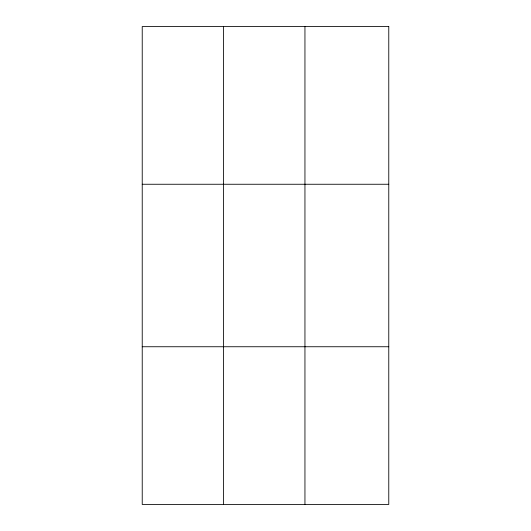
<?xml version="1.0" encoding="UTF-8"?>
<svg xmlns="http://www.w3.org/2000/svg" width="531" height="531" viewBox="0 0 531 531"><rect width="100%" height="100%" fill="white"/><g stroke="black" fill="none" stroke-linecap="round" stroke-linejoin="round"><path stroke-width="0.8" d="M223.591 26.55L223.591 504.45M304.947 26.55L304.947 504.45M142.228 184.257L388.772 184.257M142.228 346.743L388.772 346.743M388.772 26.55L388.772 504.45L142.228 504.45L142.228 26.55L388.772 26.55"/></g></svg>
